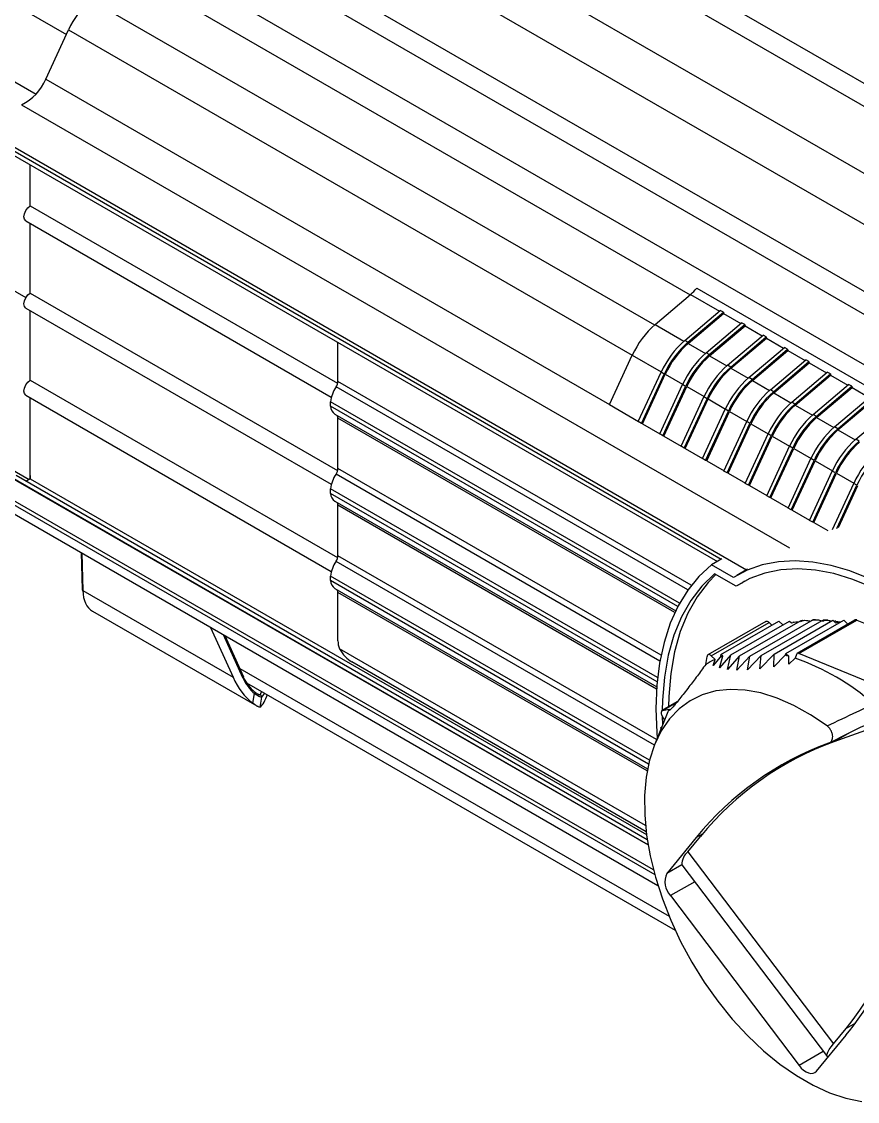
# Model space of a CAD drawing. Extents: x 7 to 135, y 1 to 99.
# Drawn here: x 17.24 to 21.94, y 73.44 to 79.51 of the extents above; entities that cross this region are included whole.
import ezdxf

# ---------------------------------------------------------------- set-up
doc = ezdxf.new("R2010")
doc.units = 0
doc.header["$MEASUREMENT"] = 0
doc.layers.add('OBJECT', color=7, linetype='CONTINUOUS')

msp = doc.modelspace()

# ---------------------------------------------------------------- linework, layer by layer
at = {"layer": 'OBJECT'}
for p, q in [((19.0765, 80.8348), (29.3657, 74.8949)), ((18.9982, 80.7517), (28.7422, 75.1267)), ((18.6713, 80.563), (28.4513, 74.9171)), ((18.4669, 80.3952), (28.3277, 74.7027)), ((18.0195, 80.1477), (28.7788, 73.9365)), ((18.2362, 80.1508), (28.2928, 74.3453)), ((16.6939, 79.8994), (17.4962, 79.4362)), ((17.92, 79.922), (28.6734, 73.7142)), ((17.833, 79.8003), (20.9987, 77.9728)), ((17.6338, 79.631), (20.7995, 77.8035)), ((16.553, 79.5464), (17.3251, 79.1006)), ((17.38, 79.1844), (17.5081, 79.462)), ((17.5081, 79.462), (20.6744, 77.6342)), ((17.38, 79.1844), (20.5463, 77.3566)), ((17.2442, 79.0406), (21.5566, 76.5511)), ((17.1221, 78.8491), (21.3165, 76.4277)), ((17.1221, 78.8267), (21.1743, 76.4875)), ((17.1377, 78.7924), (21.1523, 76.4748)), ((17.2924, 78.4727), (17.2924, 78.703)), ((17.2924, 78.4727), (19.0193, 77.4758)), ((16.4593, 78.4235), (17.2677, 77.9568)), ((16.4594, 78.4237), (17.2678, 77.957)), ((17.2674, 78.3885), (18.9838, 77.3977)), ((17.2924, 77.9827), (17.2924, 78.3741)), ((21.0364, 78.0108), (24.2184, 76.1739)), ((17.2924, 77.9827), (19.0193, 76.9859)), ((20.8024, 77.8061), (21.0017, 77.9753)), ((21.0017, 77.9753), (21.1638, 77.8818)), ((17.2674, 77.8986), (18.9838, 76.9078)), ((17.2924, 77.4928), (17.2924, 77.8842)), ((20.9687, 77.7161), (21.168, 77.8854)), ((20.9864, 77.7059), (21.1857, 77.8752)), ((20.988, 77.6989), (21.1873, 77.8682)), ((21.1857, 77.8752), (21.168, 77.8854)), ((21.1857, 77.8752), (21.1873, 77.8682)), ((21.1873, 77.8682), (21.284, 77.8124)), ((20.8024, 77.8061), (20.9645, 77.7125)), ((21.0889, 77.6467), (21.2882, 77.816)), ((21.1066, 77.6365), (21.3059, 77.8058)), ((21.3059, 77.8058), (21.2882, 77.816)), ((21.3059, 77.8058), (21.3075, 77.7988)), ((21.1082, 77.6295), (21.3075, 77.7988)), ((21.2091, 77.5773), (21.4084, 77.7466)), ((21.3075, 77.7988), (21.4042, 77.743)), ((21.4261, 77.7364), (21.4084, 77.7466)), ((19.0205, 77.4862), (19.0205, 77.7054)), ((20.9864, 77.7059), (20.9687, 77.7161)), ((20.988, 77.6989), (21.0847, 77.6431)), ((21.2268, 77.5671), (21.4261, 77.7364)), ((21.2284, 77.5601), (21.4277, 77.7294)), ((21.4261, 77.7364), (21.4277, 77.7294)), ((21.4277, 77.7294), (21.5244, 77.6736)), ((20.5458, 77.3556), (20.6739, 77.6332)), ((20.6739, 77.6332), (20.8368, 77.5392)), ((21.1066, 77.6365), (21.0889, 77.6467)), ((21.1082, 77.6295), (21.2049, 77.5737)), ((21.3294, 77.508), (21.5286, 77.6772)), ((21.347, 77.4977), (21.5463, 77.667)), ((21.3487, 77.4907), (21.5479, 77.66)), ((21.5463, 77.667), (21.5286, 77.6772)), ((21.5463, 77.667), (21.5479, 77.66)), ((21.5479, 77.66), (21.6446, 77.6042)), ((21.2268, 77.5671), (21.2091, 77.5773)), ((21.2284, 77.5601), (21.3251, 77.5043)), ((21.4496, 77.4386), (21.6488, 77.6078)), ((21.4672, 77.4284), (21.6665, 77.5976)), ((21.4689, 77.4213), (21.6681, 77.5906)), ((21.6665, 77.5976), (21.6488, 77.6078)), ((21.6665, 77.5976), (21.6681, 77.5906)), ((21.6681, 77.5906), (21.7648, 77.5348)), ((20.708, 77.2602), (20.8361, 77.5377)), ((20.7257, 77.25), (20.8538, 77.5275)), ((20.7314, 77.2485), (20.8595, 77.526)), ((20.8538, 77.5275), (20.8361, 77.5377)), ((20.8595, 77.526), (20.957, 77.4698)), ((21.347, 77.4977), (21.3294, 77.508)), ((21.5698, 77.3692), (21.7691, 77.5384)), ((21.5874, 77.359), (21.7867, 77.5282)), ((21.5891, 77.3519), (21.7884, 77.5212)), ((21.7867, 77.5282), (21.7691, 77.5384)), ((21.7867, 77.5282), (21.7884, 77.5212)), ((21.7884, 77.5212), (21.885, 77.4654)), ((17.2924, 77.4928), (19.0193, 76.4959)), ((20.9863, 76.3139), (19.0101, 77.4548)), ((21.0057, 76.3401), (19.0205, 77.4862)), ((20.8282, 77.1908), (20.9563, 77.4684)), ((20.8459, 77.1806), (20.974, 77.4581)), ((20.8516, 77.1791), (20.9797, 77.4566)), ((20.974, 77.4581), (20.9563, 77.4684)), ((20.9797, 77.4566), (21.0772, 77.4004)), ((21.3487, 77.4907), (21.4453, 77.4349)), ((21.4672, 77.4284), (21.4496, 77.4386)), ((21.69, 77.2998), (21.8893, 77.469)), ((21.7077, 77.2896), (21.9069, 77.4588)), ((21.7093, 77.2826), (21.9086, 77.4518)), ((21.9069, 77.4588), (21.8893, 77.469)), ((21.9069, 77.4588), (21.9086, 77.4518)), ((21.9086, 77.4518), (22.0052, 77.396)), ((16.4835, 77.399), (17.2869, 76.9352)), ((17.2674, 77.4087), (18.9838, 76.4178)), ((17.2924, 76.9384), (17.2924, 77.3943)), ((20.9484, 77.1214), (21.0766, 77.399)), ((20.9661, 77.1112), (21.0942, 77.3888)), ((20.9718, 77.1097), (21.1, 77.3873)), ((21.0942, 77.3888), (21.0766, 77.399)), ((21.1, 77.3873), (21.1974, 77.331)), ((21.4689, 77.4213), (21.5655, 77.3655)), ((21.8102, 77.2304), (22.0095, 77.3996)), ((21.8279, 77.2202), (22.0271, 77.3894)), ((21.8295, 77.2132), (22.0288, 77.3824)), ((20.94, 76.2397), (18.9788, 77.3719)), ((18.9788, 77.3464), (18.9788, 77.3719)), ((20.9295, 76.2203), (18.9788, 77.3464)), ((20.5458, 77.3556), (20.7087, 77.2616)), ((21.0686, 77.052), (21.1968, 77.3296)), ((21.0863, 77.0418), (21.2144, 77.3194)), ((21.092, 77.0403), (21.2202, 77.3179)), ((21.2144, 77.3194), (21.1968, 77.3296)), ((21.2202, 77.3179), (21.3176, 77.2616)), ((21.5874, 77.359), (21.5698, 77.3692)), ((21.5891, 77.3519), (21.6858, 77.2961)), ((21.9304, 77.161), (22.1297, 77.3303)), ((19.0035, 77.3026), (20.9181, 76.1974)), ((19.0205, 76.9962), (19.0205, 77.2802)), ((20.9134, 76.1875), (19.0205, 77.2802)), ((20.7257, 77.25), (20.708, 77.2602)), ((21.1889, 76.9826), (21.317, 77.2602)), ((21.3346, 77.25), (21.317, 77.2602)), ((21.7077, 77.2896), (21.69, 77.2998)), ((21.7093, 77.2826), (21.806, 77.2267)), ((20.7314, 77.2485), (20.7257, 77.25)), ((20.7314, 77.2485), (20.8289, 77.1922)), ((21.2065, 76.9724), (21.3346, 77.25)), ((21.2123, 76.9709), (21.3404, 77.2485)), ((21.3404, 77.2485), (21.4378, 77.1922)), ((21.8279, 77.2202), (21.8102, 77.2304)), ((21.8295, 77.2132), (21.9262, 77.1573)), ((20.8459, 77.1806), (20.8282, 77.1908)), ((20.8516, 77.1791), (20.8459, 77.1806)), ((20.8516, 77.1791), (20.9491, 77.1228)), ((21.3091, 76.9132), (21.4372, 77.1908)), ((21.3267, 76.903), (21.4549, 77.1806)), ((21.3325, 76.9015), (21.4606, 77.1791)), ((21.4549, 77.1806), (21.4372, 77.1908)), ((21.4606, 77.1791), (21.558, 77.1228)), ((21.9481, 77.1508), (21.9304, 77.161)), ((20.9661, 77.1112), (20.9484, 77.1214)), ((20.9718, 77.1097), (20.9661, 77.1112)), ((20.9718, 77.1097), (21.0693, 77.0534)), ((21.4293, 76.8438), (21.5574, 77.1214)), ((21.4469, 76.8336), (21.5751, 77.1112)), ((21.4527, 76.8321), (21.5808, 77.1097)), ((21.5751, 77.1112), (21.5574, 77.1214)), ((21.5808, 77.1097), (21.6783, 77.0534)), ((21.0863, 77.0418), (21.0686, 77.052)), ((21.092, 77.0403), (21.0863, 77.0418)), ((21.092, 77.0403), (21.1895, 76.984)), ((21.5495, 76.7744), (21.6776, 77.052)), ((21.5672, 76.7642), (21.6953, 77.0418)), ((21.5729, 76.7627), (21.701, 77.0403)), ((21.6953, 77.0418), (21.6776, 77.052)), ((21.701, 77.0403), (21.7985, 76.984)), ((17.1752, 76.9523), (20.7633, 74.881)), ((20.7631, 74.8817), (17.1758, 76.9527)), ((20.7587, 74.9097), (17.2133, 76.9564)), ((17.2924, 76.9573), (17.2922, 76.9382)), ((20.8295, 75.9145), (19.0101, 76.9649)), ((20.8359, 75.9482), (19.0205, 76.9962)), ((21.2065, 76.9724), (21.1889, 76.9826)), ((21.2123, 76.9709), (21.2065, 76.9724)), ((21.2123, 76.9709), (21.3097, 76.9146)), ((21.6697, 76.705), (21.7978, 76.9826)), ((21.6874, 76.6948), (21.8155, 76.9724)), ((21.6931, 76.6933), (21.8212, 76.9709)), ((21.8155, 76.9724), (21.7978, 76.9826)), ((21.8212, 76.9709), (21.9187, 76.9146)), ((17.2924, 76.9384), (17.2685, 76.9245)), ((17.2924, 76.9384), (20.7544, 74.9398)), ((21.3267, 76.903), (21.3091, 76.9132)), ((21.3325, 76.9015), (21.3267, 76.903)), ((21.3325, 76.9015), (21.4299, 76.8452)), ((21.798, 76.6532), (21.918, 76.9132)), ((21.8235, 76.66), (21.9357, 76.903)), ((21.8323, 76.665), (21.9414, 76.9015)), ((21.9357, 76.903), (21.918, 76.9132)), ((20.7933, 74.7412), (17.1221, 76.8605)), ((17.1221, 76.8381), (20.8003, 74.7148)), ((20.8163, 75.8212), (18.9788, 76.8819)), ((18.9788, 76.8564), (18.9788, 76.8819)), ((20.8139, 75.7971), (18.9788, 76.8564)), ((21.4469, 76.8336), (21.4293, 76.8438)), ((21.4527, 76.8321), (21.4469, 76.8336)), ((21.4527, 76.8321), (21.5501, 76.7758)), ((19.0035, 76.8127), (20.8116, 75.7689)), ((19.0205, 76.5063), (19.0205, 76.7903)), ((20.8108, 75.7568), (19.0205, 76.7903)), ((21.5672, 76.7642), (21.5495, 76.7744)), ((17.1532, 76.7695), (20.8182, 74.6537)), ((21.5729, 76.7627), (21.5672, 76.7642)), ((21.5729, 76.7627), (21.6703, 76.7064)), ((21.6874, 76.6948), (21.6697, 76.705)), ((21.6931, 76.6933), (21.6874, 76.6948)), ((21.6931, 76.6933), (21.7717, 76.6479)), ((17.5786, 76.5239), (17.5839, 76.3161)), ((17.5829, 76.5214), (17.5883, 76.3101)), ((20.7988, 75.4424), (19.0101, 76.4749)), ((20.811, 75.4727), (19.0205, 76.5063)), ((21.1778, 76.4895), (21.1186, 76.4553)), ((21.242, 76.3841), (21.1186, 76.4553)), ((21.321, 76.4303), (21.2618, 76.3961)), ((20.7713, 75.3572), (18.9788, 76.392)), ((18.9788, 76.3665), (18.9788, 76.392)), ((20.7659, 75.3348), (18.9788, 76.3665)), ((21.2572, 76.3345), (21.1352, 76.4049)), ((21.2926, 76.3549), (21.2572, 76.3345)), ((21.3046, 76.3626), (21.2926, 76.3549)), ((17.5883, 76.3101), (18.4319, 75.8231)), ((19.0035, 76.3228), (20.7604, 75.3085)), ((19.0205, 76.0286), (19.0205, 76.3004)), ((20.7583, 75.2972), (19.0205, 76.3004)), ((17.643, 76.1943), (18.5652, 75.6619)), ((18.3061, 76.1039), (18.4319, 75.8231)), ((21.4244, 76.1371), (21.0994, 75.9495)), ((21.1173, 75.9441), (21.4423, 76.1318)), ((21.1721, 75.9508), (21.4971, 76.1385)), ((21.2283, 75.9491), (21.5579, 76.1394)), ((21.2769, 75.9431), (21.6187, 76.1404)), ((21.3336, 75.9417), (21.6795, 76.1414)), ((21.3984, 75.9451), (21.7403, 76.1424)), ((21.4423, 76.1318), (21.4587, 76.1163)), ((21.4714, 75.9531), (21.8011, 76.1434)), ((21.4971, 76.1385), (21.5195, 76.1173)), ((21.5369, 75.9568), (21.8619, 76.1444)), ((21.5579, 76.1394), (21.5693, 76.1287)), ((21.5822, 76.1327), (21.5752, 76.1308)), ((21.9251, 76.1452), (21.6001, 75.9576)), ((21.6101, 75.9576), (21.9351, 76.1452)), ((21.6187, 76.1404), (21.6217, 76.1376)), ((21.6399, 76.1416), (21.6305, 76.1404)), ((21.7029, 76.1457), (21.6953, 76.1458)), ((21.7403, 76.1424), (21.7437, 76.1391)), ((21.8011, 76.1434), (21.8162, 76.1291)), ((21.8424, 76.1331), (21.8175, 76.1368)), ((21.8619, 76.1444), (21.8852, 76.1223)), ((21.9351, 76.1452), (22.3688, 75.966)), ((18.4869, 75.8203), (18.3786, 76.062)), ((18.4919, 75.8248), (18.388, 76.0566)), ((20.7487, 74.9901), (19.03, 75.9823)), ((21.139, 75.9236), (21.1173, 75.9441)), ((21.167, 75.9355), (21.1288, 75.8898)), ((21.1288, 75.8898), (21.139, 75.9236)), ((21.2283, 75.9491), (21.1648, 75.8764)), ((21.1648, 75.8764), (21.1824, 75.9411)), ((21.1721, 75.9508), (21.167, 75.9355)), ((21.1824, 75.9411), (21.1721, 75.9508)), ((21.2089, 75.8678), (21.2283, 75.9491)), ((21.2769, 75.9431), (21.2089, 75.8678)), ((21.2612, 75.8639), (21.2769, 75.9431)), ((21.3336, 75.9417), (21.2612, 75.8639)), ((21.3984, 75.9451), (21.322, 75.8649)), ((21.322, 75.8649), (21.3336, 75.9417)), ((21.4714, 75.9531), (21.3912, 75.8707)), ((21.3912, 75.8707), (21.3984, 75.9451)), ((21.4688, 75.8814), (21.4714, 75.9531)), ((21.5336, 75.9468), (21.4688, 75.8814)), ((21.5369, 75.9568), (21.5336, 75.9468)), ((21.5527, 75.9417), (21.5369, 75.9568)), ((21.5544, 75.8967), (21.5527, 75.9417)), ((21.5888, 75.9309), (21.5544, 75.8967)), ((21.5957, 75.9519), (21.5888, 75.9309)), ((22.0438, 75.7783), (21.6101, 75.9576)), ((18.4704, 75.8728), (20.8807, 74.4814)), ((20.7525, 74.9554), (19.0984, 75.9103)), ((18.5074, 75.7923), (20.9154, 74.4021)), ((18.543, 75.6773), (18.5524, 75.7317)), ((18.5925, 75.7111), (18.5829, 75.656)), ((18.6211, 75.7175), (18.6239, 75.725)), ((20.9262, 75.685), (20.8415, 75.6361)), ((20.8446, 75.6371), (20.925, 75.6836)), ((20.8738, 75.6288), (20.8005, 75.4468)), ((20.8409, 75.6083), (20.855, 75.5821)), ((20.8333, 75.5392), (20.8391, 75.5426)), ((20.8388, 75.5418), (20.8333, 75.5392)), ((20.8333, 75.5392), (20.8359, 75.5344)), ((22.0316, 75.5401), (21.8067, 75.4599)), ((21.8944, 75.5105), (21.8067, 75.4599)), ((21.643, 75.3974), (21.5301, 75.3322)), ((21.0335, 74.9224), (20.8677, 74.721)), ((20.9868, 74.8427), (21.0579, 74.929)), ((21.0699, 74.9434), (21.0335, 74.9224)), ((20.9868, 74.8427), (21.8041, 73.7627)), ((20.9526, 74.77), (20.8677, 74.721)), ((20.953, 74.7695), (21.7703, 73.6895)), ((21.0249, 74.6745), (20.8888, 74.5959)), ((20.8888, 74.5959), (21.611, 73.6416)), ((21.9287, 73.88), (21.8752, 73.8491)), ((21.7087, 73.6096), (21.8746, 73.8111)), ((21.8041, 73.7627), (21.8752, 73.8491)), ((21.7471, 73.7202), (21.611, 73.6416))]:
    msp.add_line(p, q, dxfattribs=at)
at = {"layer": 'OBJECT', "flags": 128}
for points in [[(17.2674, 78.3885), (17.2674, 78.3885), (17.2598, 78.3974), (17.2571, 78.4114), (17.2598, 78.4286), (17.2674, 78.4463), (17.2789, 78.4617), (17.2924, 78.4727)], [(17.2674, 77.8986), (17.2674, 77.8986), (17.2598, 77.9074), (17.2571, 77.9215), (17.2598, 77.9387), (17.2674, 77.9564), (17.2789, 77.9718), (17.2924, 77.9827)], [(17.2674, 77.4087), (17.2674, 77.4087), (17.2598, 77.4175), (17.2571, 77.4316), (17.2598, 77.4488), (17.2674, 77.4664), (17.2789, 77.4819), (17.2924, 77.4928)], [(22.0037, 76.3779), (21.8967, 76.4208), (21.7914, 76.452), (21.6888, 76.4711), (21.5897, 76.478), (21.4947, 76.4727), (21.4046, 76.4552), (21.3202, 76.4256), (21.242, 76.3841)], [(21.1186, 76.4553), (21.048, 76.3899), (20.9856, 76.3129), (20.932, 76.225), (20.8876, 76.1269), (20.8527, 76.0192), (20.8275, 75.9029), (20.8124, 75.7788), (20.8073, 75.6479), (20.8124, 75.5111), (20.8147, 75.4819)], [(22.0204, 76.3292), (21.9128, 76.3736), (21.807, 76.4057), (21.7039, 76.4253), (21.6043, 76.4324), (21.5091, 76.4267), (21.4191, 76.4084), (21.3349, 76.3776), (21.2572, 76.3345)], [(21.1352, 76.4049), (21.0646, 76.3362), (21.0029, 76.2552), (20.9507, 76.1628), (20.9084, 76.0597), (20.8763, 75.9467), (20.8548, 75.8248), (20.844, 75.695), (20.8427, 75.6368)], [(21.1427, 76.4006), (21.1, 76.3566), (21.0383, 76.2756), (20.986, 76.1832), (20.9437, 76.0801), (20.9117, 75.9671), (20.8902, 75.8452), (20.8794, 75.7154), (20.8781, 75.6572)], [(21.4244, 76.1371), (21.4245, 76.1371), (21.4275, 76.1382), (21.431, 76.1381), (21.4347, 76.137), (21.4386, 76.1348), (21.4423, 76.1318)], [(21.1173, 75.9441), (21.1136, 75.9472), (21.1097, 75.9494), (21.1059, 75.9505), (21.1025, 75.9505), (21.0995, 75.9495), (21.097, 75.9474), (21.0953, 75.9444), (21.0944, 75.9406)], [(18.5524, 75.7421), (18.5533, 75.7416), (18.5539, 75.7408), (18.5543, 75.7398), (18.5544, 75.7385), (18.5543, 75.737), (18.5539, 75.7353), (18.5533, 75.7335), (18.5524, 75.7317)], [(21.7683, 75.5495), (21.675, 75.613), (21.5813, 75.6654), (21.4883, 75.7062), (21.397, 75.735), (21.3083, 75.7513), (21.2232, 75.7551), (21.1427, 75.7464), (21.0676, 75.7251), (20.9987, 75.6915), (20.9368, 75.646), (20.8826, 75.5891), (20.8366, 75.5214), (20.7993, 75.4437), (20.7712, 75.3567), (20.7526, 75.2615), (20.7436, 75.159), (20.7443, 75.0504), (20.7548, 74.9368), (20.7749, 74.8196), (20.8045, 74.6998), (20.8431, 74.579), (20.8904, 74.4583), (20.9459, 74.3391), (21.0089, 74.2227), (21.0787, 74.1103), (21.1547, 74.0032), (21.236, 73.9025), (21.3217, 73.8093), (21.4109, 73.7246), (21.5026, 73.6494), (21.5957, 73.5845), (21.6894, 73.5305), (21.7826, 73.4881), (21.8742, 73.4577), (21.9633, 73.4396)], [(20.8446, 75.6371), (20.8416, 75.6361), (20.8391, 75.6341), (20.8374, 75.6311), (20.8364, 75.6273), (20.8363, 75.623), (20.8371, 75.6182), (20.8386, 75.6132), (20.8409, 75.6083)], [(20.8428, 75.6046), (20.844, 75.5584), (20.8442, 75.5551)], [(21.798, 75.4629), (21.7979, 75.4626), (21.7977, 75.4625), (21.7974, 75.4627), (21.7969, 75.4631), (21.7964, 75.4637), (21.7957, 75.4646), (21.795, 75.4657), (21.7941, 75.467)], [(21.7726, 73.6872), (21.7699, 73.6901), (21.7678, 73.6968), (21.7688, 73.7058), (21.7731, 73.717), (21.7804, 73.7304), (21.7908, 73.7457), (21.8041, 73.7627)], [(21.611, 73.6416), (21.6233, 73.6272), (21.6367, 73.6151), (21.6505, 73.6058), (21.6642, 73.5997), (21.6774, 73.597), (21.6896, 73.5978), (21.7001, 73.602), (21.7087, 73.6096)]]:
    msp.add_lwpolyline(points, dxfattribs=at)
at = {"layer": 'OBJECT'}
for centre, radius, start, end in [((17.9616, 79.2561), 0.4981, 131.17204, 155.58237), ((17.1205, 79.2935), 0.2815, 296.0766, 337.217), ((20.8197, 78.188), 0.2799, 310.55548, 320.72347), ((21.1378, 77.4226), 0.5094, 131.17214, 155.5823), ((21.3148, 77.3204), 0.5257, 131.17207, 155.58229), ((21.3325, 77.3102), 0.5257, 131.17207, 155.58229), ((21.3234, 77.3155), 0.5094, 131.17214, 155.5823), ((21.435, 77.251), 0.5257, 131.17207, 155.58229), ((21.4527, 77.2408), 0.5257, 131.17207, 155.58229), ((21.4436, 77.2461), 0.5094, 131.17214, 155.5823), ((21.5552, 77.1816), 0.5257, 131.17207, 155.58229), ((21.5729, 77.1714), 0.5257, 131.17207, 155.58229), ((21.5638, 77.1767), 0.5094, 131.17214, 155.5823), ((21.6754, 77.1123), 0.5257, 131.17207, 155.58229), ((19.1684, 77.3477), 0.1911, 145.92878, 172.73911), ((18.9612, 77.4885), 0.0594, 325.43426, 357.74318), ((21.6931, 77.102), 0.5257, 131.17207, 155.58229), ((21.684, 77.1073), 0.5094, 131.17214, 155.5823), ((21.7956, 77.0429), 0.5257, 131.17207, 155.58229), ((21.8133, 77.0327), 0.5257, 131.17207, 155.58229), ((21.8042, 77.0379), 0.5094, 131.17214, 155.5823), ((19.0357, 77.3496), 0.0569, 183.25013, 235.59473), ((21.9158, 76.9735), 0.5257, 131.17207, 155.58229), ((21.9335, 76.9633), 0.5257, 131.17207, 155.58229), ((21.9244, 76.9685), 0.5094, 131.17214, 155.5823), ((18.9976, 77.2816), 0.023, 356.65678, 37.00053), ((22.036, 76.9041), 0.5257, 131.17207, 155.58229), ((22.0537, 76.8939), 0.5257, 131.17207, 155.58229), ((22.0446, 76.8991), 0.5094, 131.17214, 155.5823), ((22.1563, 76.8347), 0.5257, 131.17207, 155.58229), ((22.1739, 76.8245), 0.5257, 131.17207, 155.58229), ((22.1649, 76.8297), 0.5094, 131.17214, 155.5823), ((22.2765, 76.7653), 0.5257, 131.17207, 155.58229), ((22.2941, 76.7551), 0.5257, 131.17207, 155.58229), ((22.2851, 76.7603), 0.5094, 131.17214, 155.5823), ((22.3967, 76.6959), 0.5257, 131.17207, 155.58229), ((22.4143, 76.6857), 0.5257, 131.17207, 155.58229), ((19.1684, 76.8578), 0.1911, 145.92879, 172.73913), ((18.9612, 76.9986), 0.0594, 325.43426, 357.74318), ((19.0357, 76.8597), 0.0569, 183.24998, 235.59488), ((18.9976, 76.7917), 0.023, 356.6577, 36.99948), ((19.1684, 76.3679), 0.1911, 145.92881, 172.73912), ((18.9612, 76.5087), 0.0594, 325.43419, 357.74322), ((19.0357, 76.3697), 0.0569, 183.25004, 235.59482), ((17.5913, 76.317), 0.00748, 186.78974, 246.04604), ((18.9976, 76.3017), 0.023, 356.65773, 36.99946), ((21.9301, 76.1351), 0.0113, 63.61399, 116.31454), ((19.1507, 76.0311), 0.1302, 181.10942, 202.0209), ((20.5512, 76.0076), 0.5473, 348.18103, 352.97217), ((21.3353, 75.4976), 0.4691, 114.74148, 121.97389), ((21.3404, 75.4855), 0.4822, 109.13081, 111.07611), ((21.3247, 75.1179), 0.8548, 74.52827, 75.85669), ((21.1516, 74.6778), 1.3272, 48.65098, 70.76705), ((21.6052, 75.949), 0.00988, 60.26322, 162.99231), ((18.4838, 75.8287), 0.00902, 290.25466, 333.79764), ((18.5772, 75.7126), 0.0153, 354.51661, 66.43396), ((20.8043, 75.9167), 0.2824, 278.20236, 285.65388), ((21.5695, 75.3483), 0.7501, 156.71909, 158.04103), ((22.3634, 73.8433), 1.7127, 110.03608, 140.94281), ((22.3823, 73.8544), 1.7055, 109.72462, 140.94503), ((21.0414, 74.773), 0.0885, 128.05642, 182.31057), ((20.0087, 75.329), 2.382, 321.59077, 346.54276), ((20.9705, 74.674), 0.113, 155.45863, 223.72797), ((20.0059, 75.2938), 2.3854, 321.56964, 346.31788)]:
    msp.add_arc(centre, radius, start, end, dxfattribs=at)
for centre, major_axis, ratio, start_param, end_param in [((17.7699, 76.4212), (0.1254, 0.2278), 0.577224, 2.36194, 3.129966), ((19.0841, 75.9836), (-0.0627, 0.079), 0.45218, 1.242173, 2.289371), ((18.6157, 75.9329), (-0.0967, 0.2947), 0.681362, 1.723098, 2.360569), ((18.6036, 75.89), (-0.0614, 0.187), 0.681362, 1.723098, 2.322924), ((18.5949, 75.8883), (-0.0678, 0.1723), 0.662238, 1.679749, 2.279575), ((18.5998, 75.8855), (0.0208, 0.1609), 0.146353, 3.317838, 3.642842), ((18.6211, 75.9298), (0.0435, 0.2744), 0.182226, 3.242745, 3.857081), ((18.6144, 75.8836), (0.0276, 0.1741), 0.182226, 3.30891, 3.708857)]:
    msp.add_ellipse(centre, major_axis=major_axis, ratio=ratio, start_param=start_param, end_param=end_param, dxfattribs=at)
for points, knots in [([(21.5693, 76.1287), (21.5739, 76.1307), (21.5832, 76.1346), (21.5968, 76.1355), (21.6046, 76.1339), (21.6066, 76.1335)], [0, 0, 0, 0, 0.426894, 0.852685, 1, 1, 1, 1]), ([(21.6304, 76.1415), (21.6296, 76.1415), (21.6263, 76.1417), (21.6213, 76.1391), (21.6176, 76.1371)], [0, 0, 0, 0, 0.251631, 1, 1, 1, 1]), ([(21.6217, 76.1376), (21.6262, 76.1395), (21.6352, 76.1434), (21.654, 76.1439), (21.667, 76.1405), (21.6744, 76.1385)], [0, 0, 0, 0, 0.30021, 0.599444, 1, 1, 1, 1]), ([(21.6795, 76.1414), (21.6838, 76.1433), (21.6925, 76.1471), (21.7108, 76.147), (21.7259, 76.1447), (21.7342, 76.1405), (21.7357, 76.1398)], [0, 0, 0, 0, 0.270872, 0.540646, 0.918253, 1, 1, 1, 1]), ([(21.6953, 76.1465), (21.6949, 76.1466), (21.6922, 76.1472), (21.6864, 76.1451), (21.6811, 76.1423), (21.6795, 76.1414)], [0, 0, 0, 0, 0.124685, 0.72864, 1, 1, 1, 1]), ([(21.7573, 76.1445), (21.7559, 76.1448), (21.752, 76.1454), (21.7452, 76.1427), (21.7403, 76.1401), (21.7393, 76.1395)], [0, 0, 0, 0, 0.327495, 0.859646, 1, 1, 1, 1]), ([(21.7437, 76.1391), (21.7479, 76.1409), (21.7562, 76.1444), (21.7741, 76.1446), (21.7865, 76.1412), (21.7938, 76.1392)], [0, 0, 0, 0, 0.292074, 0.582663, 1, 1, 1, 1]), ([(21.7726, 76.1435), (21.7702, 76.1439), (21.765, 76.1448), (21.76, 76.1447), (21.7573, 76.1447)], [0, 0, 0, 0, 0.450932, 1, 1, 1, 1]), ([(21.8177, 76.1376), (21.8171, 76.138), (21.815, 76.1391), (21.8111, 76.1376), (21.8082, 76.1366)], [0, 0, 0, 0, 0.278086, 1, 1, 1, 1]), ([(21.8162, 76.1291), (21.8202, 76.1307), (21.8281, 76.1338), (21.838, 76.1344), (21.8429, 76.1334), (21.8429, 76.1334)], [0, 0, 0, 0, 0.501598, 0.99989, 1, 1, 1, 1]), ([(21.0869, 75.8955), (21.0711, 75.8739), (21.0391, 75.8303), (20.9887, 75.7637), (20.939, 75.6999), (20.9017, 75.6547), (20.8837, 75.6362), (20.8777, 75.6341), (20.8795, 75.6411), (20.8805, 75.6447)], [0, 0, 0, 0, 0.130862, 0.264593, 0.424792, 0.586021, 0.731882, 0.864041, 1, 1, 1, 1]), ([(18.5524, 75.7421), (18.5571, 75.7383), (18.5645, 75.7324), (18.5698, 75.7299), (18.5717, 75.7289)], [0, 0, 0, 0, 0.635291, 1, 1, 1, 1]), ([(18.5925, 75.7111), (18.5919, 75.7109), (18.5898, 75.7104), (18.583, 75.712), (18.5699, 75.7191), (18.5582, 75.7275), (18.5524, 75.7317)], [0, 0, 0, 0, 0.101258, 0.389001, 0.696217, 1, 1, 1, 1]), ([(18.5717, 75.7289), (18.5732, 75.728), (18.5782, 75.7251), (18.5815, 75.7253), (18.583, 75.7263), (18.5834, 75.7266)], [0, 0, 0, 0, 0.2453856, 0.8001738, 1, 1, 1, 1]), ([(18.5829, 75.656), (18.5807, 75.6559), (18.5762, 75.6558), (18.562, 75.6633), (18.5494, 75.6726), (18.543, 75.6773)], [0, 0, 0, 0, 0.329805, 0.660903, 1, 1, 1, 1]), ([(21.7683, 75.5495), (21.8242, 75.5761), (21.911, 75.6175), (21.9976, 75.6593), (22.0284, 75.6741)], [0, 0, 0, 0, 0.644903, 1, 1, 1, 1]), ([(22.0344, 75.5798), (22.0152, 75.5703), (21.9364, 75.5312), (21.8576, 75.4923), (21.798, 75.4629)], [0, 0, 0, 0, 0.243747, 1, 1, 1, 1]), ([(21.7941, 75.467), (21.7963, 75.4719), (21.8002, 75.4808), (21.7999, 75.4986), (21.7951, 75.516), (21.7864, 75.5315), (21.7771, 75.5424), (21.7708, 75.5474), (21.7683, 75.5495)], [0, 0, 0, 0, 0.227792, 0.4096, 0.592558, 0.749118, 0.897702, 1, 1, 1, 1]), ([(21.7734, 75.4507), (21.7753, 75.4516), (21.7834, 75.4557), (21.7915, 75.4596), (21.7977, 75.4626)], [0, 0, 0, 0, 0.234127, 1, 1, 1, 1]), ([(21.7766, 75.4523), (21.7819, 75.455), (21.7887, 75.4585), (21.7931, 75.4654), (21.7941, 75.467)], [0, 0, 0, 0, 0.774393, 1, 1, 1, 1])]:
    msp.add_open_spline(points, degree=3, knots=knots, dxfattribs=at)

doc.saveas('drawing.dxf')
